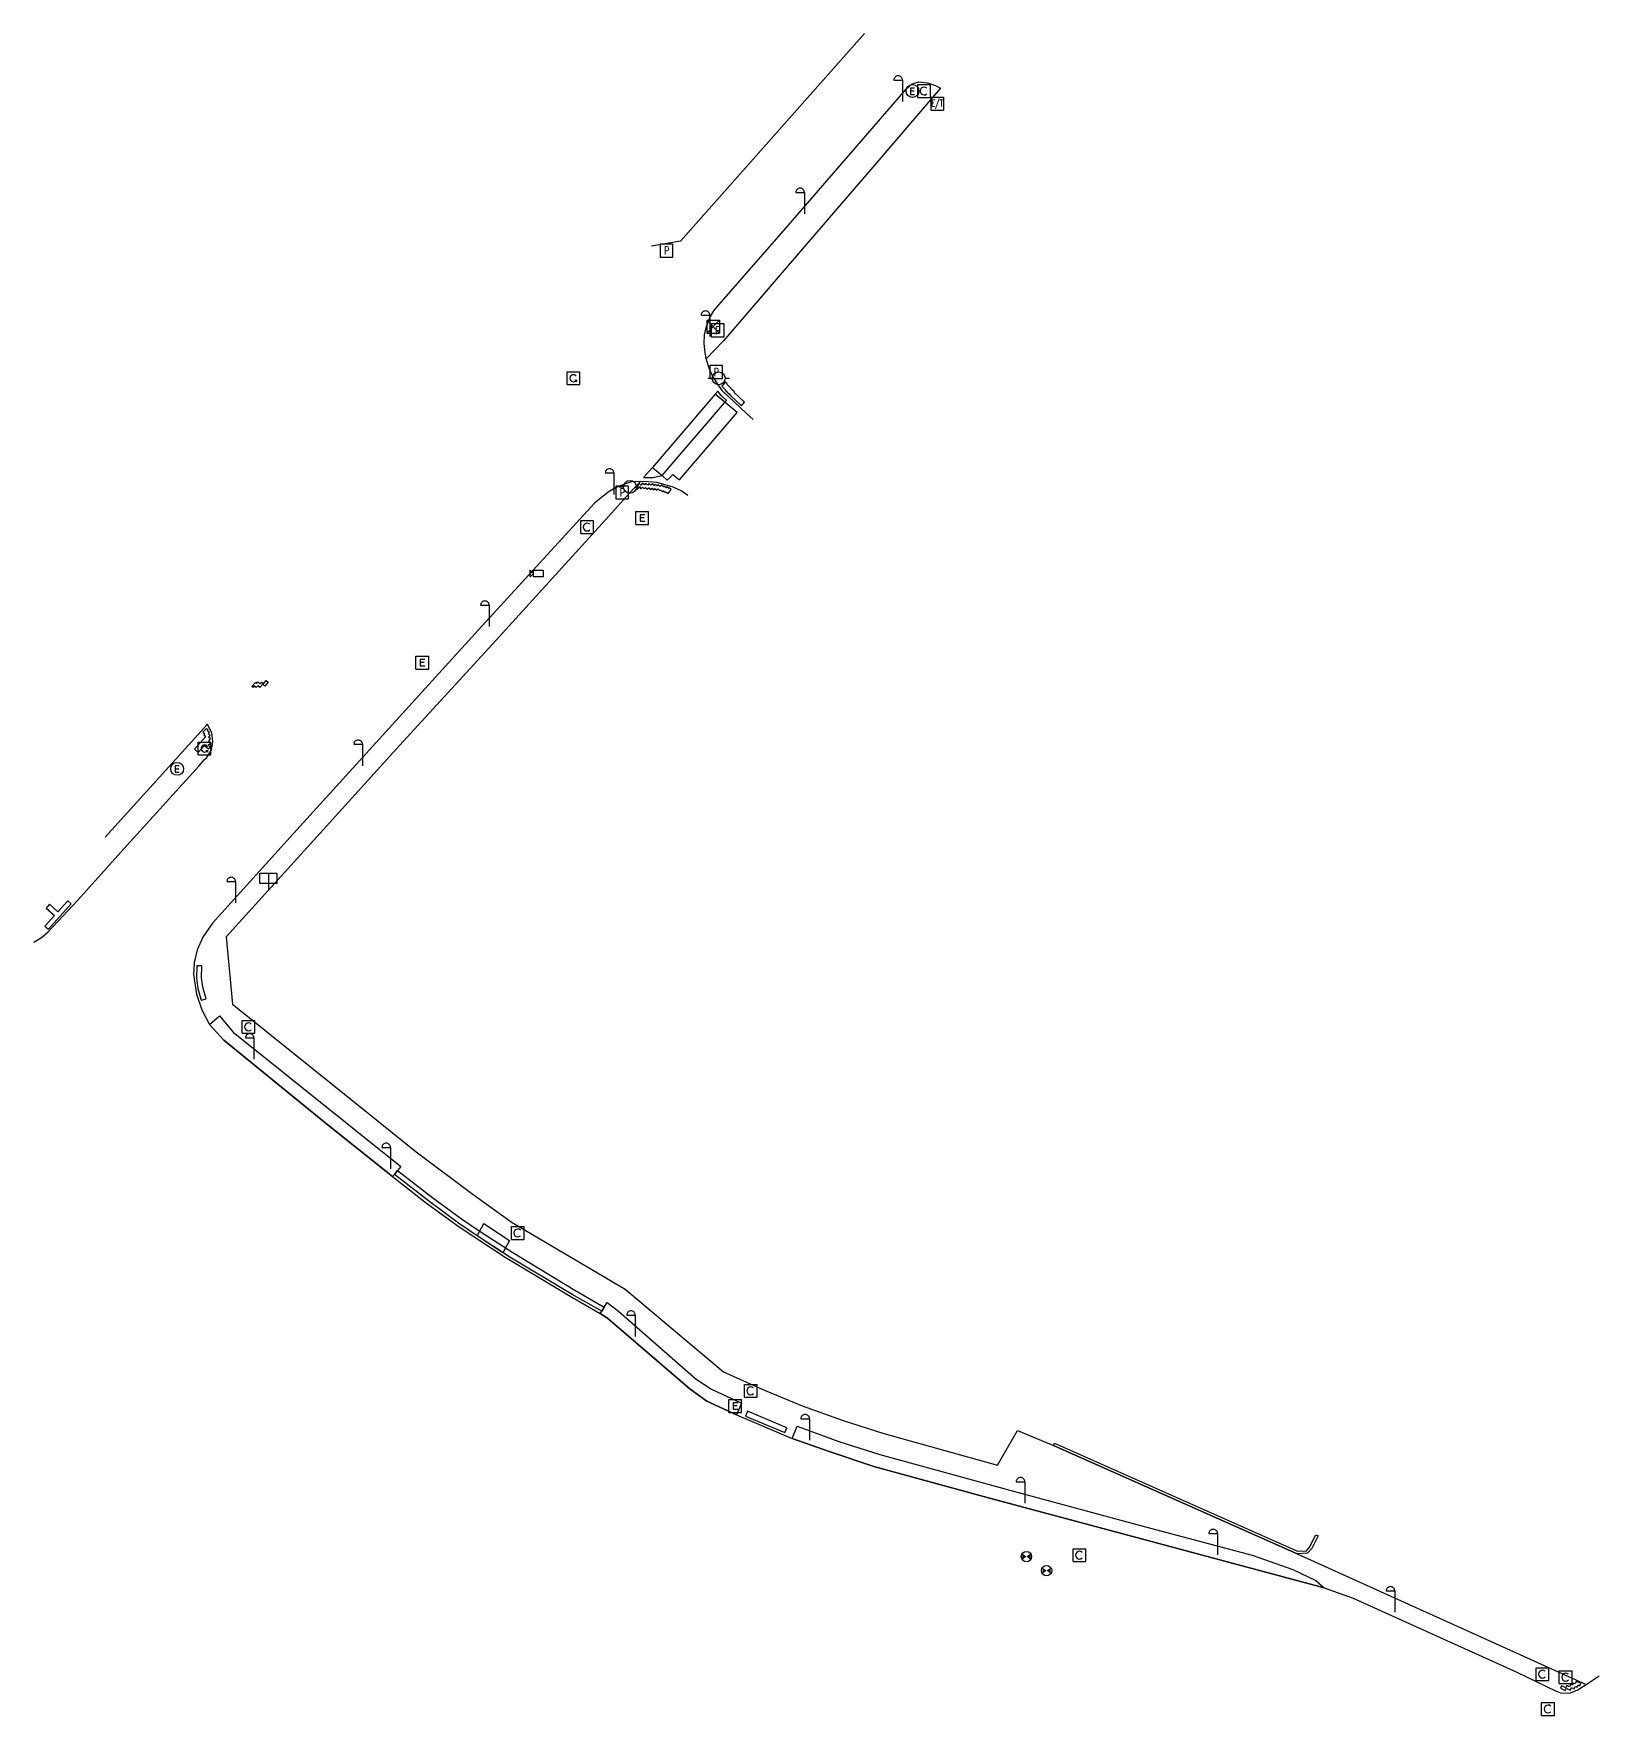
# Model space of a CAD drawing. Header units: millimetres. Extents: x 185651 to 186065, y 561674 to 561940.
# Drawn here: x 185651 to 185833.9, y 561743.2 to 561939.7 of the extents above; entities that cross this region are included whole.
import ezdxf
from ezdxf.enums import TextEntityAlignment as Align

# ---------------------------------------------------------------- set-up
doc = ezdxf.new("R2010")
doc.units = ezdxf.units.MM
for name, color, linetype in [('.F도로', 1, 'Continuous'), ('.F미끄럼방지', 105, 'Continuous'), ('.F버스정류장', 7, 'Continuous'), ('.F옹벽', 7, 'Continuous'), ('.F인도', 1, 'Continuous'), ('.F장편', 4, 'Continuous'), ('.F턱낮춤', 6, 'Continuous'), ('.F화단', 3, 'Continuous'), ('.F횡단보도', 7, 'Continuous'), ('CCTV', 7, 'Continuous'), ('가로등', 7, 'Continuous'), ('가스맨홀', 1, 'Continuous'), ('경찰맨홀', 1, 'Continuous'), ('맨홀전기', 1, 'Continuous'), ('맨홀제수변', 5, 'Continuous'), ('맨홀통신선', 3, 'Continuous'), ('변압기', 1, 'Continuous'), ('신호등', 1, 'Continuous'), ('신호등제어기', 3, 'Continuous'), ('안내표지', 7, 'Continuous'), ('전기맨홀', 1, 'Continuous'), ('전력주', 7, 'Continuous'), ('통신맨홀', 3, 'Continuous')]:
    doc.layers.add(name, color=color, linetype=linetype)
doc.styles.add('GHS', font='ROMANS', dxfattribs={"bigfont": 'ngsw.shx'})

# ---------------------------------------------------------------- blocks, each defined once
blk = doc.blocks.new('가로등')
at = {"layer": '가로등'}
for p, q in [((-1, 2.5), (0, 2.5)), ((0, 2.5), (0, 0))]:
    blk.add_line(p, q, dxfattribs=at)
at = {"layer": '가로등', "flags": 128}
blk.add_lwpolyline([(0, 2.5, 0.098), (-0.038, 2.691, 0.098), (-0.146, 2.854, 0.098), (-0.309, 2.962, 0.098), (-0.5, 3, 0.098), (-0.691, 2.962, 0.098), (-0.854, 2.854, 0.098), (-0.962, 2.691, 0.098), (-1, 2.5, 0.098)], format="xyb", dxfattribs=at)
blk = doc.blocks.new('맨홀전기')
at = {"layer": '맨홀전기', "flags": 128}
for points in [[(-0.75, -0.75), (-0.75, 0.75)], [(-0.75, 0.75), (0.75, 0.75)], [(0.296, 0.374), (-0.228, 0.374), (-0.228, -0.368), (0.302, -0.368)], [(0.228, 0), (-0.228, 0)], [(0.75, -0.75), (0.75, 0.75)], [(-0.75, -0.75), (0.75, -0.75)]]:
    blk.add_lwpolyline(points, dxfattribs=at)
blk = doc.blocks.new('맨홀통신선')
at = {"layer": '맨홀통신선', "color": 5, "flags": 128}
for points in [[(-0.75, 0.75), (0.75, 0.75)], [(-0.75, -0.75), (-0.75, 0.75)], [(0.75, -0.75), (0.75, 0.75)], [(-0.75, -0.75), (0.75, -0.75)]]:
    blk.add_lwpolyline(points, dxfattribs=at)
at = {"layer": '맨홀통신선', "color": 5}
blk.add_arc((0, 0), 0.458, 45.884, 314.116, dxfattribs=at)
blk = doc.blocks.new('맨홀제수변')
at = {"layer": '맨홀제수변'}
blk.add_circle((0, 0), 0.6, dxfattribs=at)
blk.add_solid([(-0.48, 0.36), (-0.48, -0.36), (0.48, -0.36), (0.48, 0.36)], dxfattribs=at)
blk = doc.blocks.new('안내표지')
at = {"layer": '안내표지', "flags": 128}
for points in [[(-1, 2), (1, 2), (1, 0.8), (-1, 0.8), (-1, 2)], [(0, 2), (0, 0)]]:
    blk.add_lwpolyline(points, dxfattribs=at)
blk = doc.blocks.new('CCTV')
at = {"layer": 'CCTV'}
for points in [[(-0.9375, 0.375), (-0.5625, 0), (-0.9375, -0.375)], [(-0.5625, 0.375), (0.5625, 0.375), (0.5625, -0.375), (-0.5625, -0.375)]]:
    blk.add_lwpolyline(points, close=True, dxfattribs=at)
blk = doc.blocks.new('통신맨홀')
at = {"layer": '통신맨홀', "color": 5, "flags": 128}
for points in [[(-0.75, -0.75), (-0.75, 0.75)], [(-0.75, 0.75), (0.75, 0.75)], [(0.75, -0.75), (0.75, 0.75)], [(-0.75, -0.75), (0.75, -0.75)]]:
    blk.add_lwpolyline(points, dxfattribs=at)
at = {"layer": '통신맨홀', "color": 5}
blk.add_arc((0, 0), 0.458, 45.884, 314.116, dxfattribs=at)
blk = doc.blocks.new('신호등')
at = {"layer": '신호등', "flags": 128}
for points in [[(-1.25, 0), (-0.75, 0)], [(0.75, 0), (1.25, 0)]]:
    blk.add_lwpolyline(points, dxfattribs=at)
at = {"layer": '신호등'}
blk.add_circle((0, 0), 0.75, dxfattribs=at)
blk = doc.blocks.new('경찰맨홀')
at = {"layer": '경찰맨홀'}
blk.add_lwpolyline([(-0.77, -0.75), (0.73, -0.75), (0.73, 0.75), (-0.77, 0.75)], close=True, dxfattribs=at)
at = {"layer": '경찰맨홀', "style": 'GHS', "width": 0.7}
blk.add_text('P', height=0.935, dxfattribs=at).set_placement((0, 0), align=Align.MIDDLE)
blk = doc.blocks.new('전기맨홀')
at = {"layer": '전기맨홀', "flags": 128}
for points in [[(-0.75, -0.75), (-0.75, 0.75)], [(-0.75, 0.75), (0.75, 0.75)], [(0.296, 0.374), (-0.228, 0.374), (-0.228, -0.368), (0.302, -0.368)], [(0.228, 0), (-0.228, 0)], [(0.75, -0.75), (0.75, 0.75)], [(-0.75, -0.75), (0.75, -0.75)]]:
    blk.add_lwpolyline(points, dxfattribs=at)
blk = doc.blocks.new('변압기')
at = {"layer": '변압기'}
for points in [[(-0.75, 0.75), (0.75, 0.75)], [(-0.75, 0.75), (-0.75, -0.75)], [(0.75, 0.75), (0.75, -0.75)], [(-0.75, -0.75), (0.75, -0.75)]]:
    blk.add_lwpolyline(points, dxfattribs=at)
at = {"layer": '변압기', "style": 'GHS', "width": 0.7}
blk.add_text('E/T', height=0.8, dxfattribs=at).set_placement((0, 0), align=Align.MIDDLE)
blk = doc.blocks.new('전력주')
at = {"layer": '전력주', "flags": 128}
for points in [[(0.249, 0.336), (-0.249, 0.336), (-0.249, -0.386), (0.249, -0.386)], [(0.187, -0.025), (-0.249, -0.025)]]:
    blk.add_lwpolyline(points, dxfattribs=at)
at = {"layer": '전력주'}
blk.add_circle((0, 0), 0.75, dxfattribs=at)
blk = doc.blocks.new('신호등제어기')
at = {"layer": '신호등제어기', "color": 5}
for points in [[(0.75, 0.75), (-0.75, -0.75)], [(-0.75, 0.75), (0.75, -0.75)], [(-0.75, 0.75), (0.75, 0.75)], [(-0.75, 0.75), (-0.75, -0.75)], [(0.75, 0.75), (0.75, -0.75)], [(-0.75, -0.75), (0.75, -0.75)]]:
    blk.add_lwpolyline(points, dxfattribs=at)
blk = doc.blocks.new('가스맨홀')
at = {"layer": '가스맨홀', "flags": 128}
for points in [[(-0.75, -0.75), (-0.75, 0.75)], [(-0.75, 0.75), (0.75, 0.75)], [(0.75, -0.75), (0.75, 0.75)], [(-0.75, -0.75), (0.75, -0.75)], [(0.147, -0.231), (0.337, -0.237), (0.337, -0.43)], [(0.337, -0.237), (0.432, -0.237)]]:
    blk.add_lwpolyline(points, dxfattribs=at)
at = {"layer": '가스맨홀'}
blk.add_arc((0, 0), 0.412, 35.059, 324.941, dxfattribs=at)

msp = doc.modelspace()

# ---------------------------------------------------------------- linework, layer by layer
at = {"layer": '.F도로'}
for points in [[(185748.01, 561939.72), (185735.01, 561925.06), (185726.53, 561915.49), (185723.13, 561914.89)], [(185756.9, 561933.35), (185749.22, 561924.39), (185741.23, 561915.11), (185731.54, 561903.84), (185729.51, 561901.71), (185729.56, 561901.52), (185729.87, 561900.56), (185730.27, 561899.69), (185730.79, 561898.81), (185731.39, 561897.98), (185732.11, 561897.32), (185734.23, 561895.34), (185735.02, 561894.62)], [(185727.36, 561885.76), (185726.59, 561886.29), (185725.68, 561886.72), (185724.72, 561887.01), (185723.76, 561887.28), (185722.78, 561887.37), (185721.84, 561887.38), (185720.52, 561885.98), (185718.13, 561883.36), (185704.54, 561868.39), (185693.7, 561856.54), (185682.9, 561844.62), (185673.44, 561834.2), (185674.19, 561826.32), (185688.04, 561815.18), (185695.62, 561809.09), (185702.28, 561804.09), (185706.84, 561800.82), (185720.04, 561793.02), (185731.53, 561783.36), (185736.14, 561781.32), (185740.74, 561779.41), (185745.52, 561777.7), (185750.28, 561776.18), (185763.56, 561772.49), (185765.88, 561776.52), (185770.11, 561774.77), (185798.55, 561762.11), (185800.54, 561761.21), (185832.34, 561746.83)], [(185671.25, 561859.05), (185659.31, 561845.83)]]:
    msp.add_lwpolyline(points, dxfattribs=at)
at = {"layer": '.F미끄럼방지', "color": 5}
msp.add_lwpolyline([(185731.91, 561896.86), (185731.26, 561897.45), (185730.89, 561897.94), (185730.58, 561897.61), (185723.24, 561889.04), (185722.21, 561887.87), (185723.28, 561887.85), (185724.36, 561888.11), (185731.91, 561896.86)], dxfattribs=at)
at = {"layer": '.F버스정류장'}
msp.add_lwpolyline([(185706.56, 561798.72), (185705.77, 561797.27), (185702.77, 561799.26), (185703.56, 561800.72)], close=True, dxfattribs=at)
at = {"layer": '.F옹벽'}
msp.add_lwpolyline([(185770.11, 561774.77), (185770.23, 561775.04), (185798.6, 561762.41), (185799.64, 561762.48), (185800.02, 561762.91), (185800.73, 561764.35), (185801, 561764.22), (185800.27, 561762.74), (185799.78, 561762.19), (185798.55, 561762.11)], close=True, dxfattribs=at)
at = {"layer": '.F인도'}
for points in [[(185729.51, 561901.71), (185729.39, 561902.47), (185729.28, 561903.5), (185729.31, 561904.52), (185729.55, 561905.52), (185729.92, 561906.48), (185730.42, 561907.33), (185730.75, 561907.75), (185739.09, 561917.29), (185746.92, 561926.35), (185752.84, 561933.2), (185753.6, 561933.84), (185754.36, 561934.07), (185755.36, 561933.97), (185756.3, 561933.65), (185756.9, 561933.35)], [(185721.84, 561887.38), (185720.79, 561887.36), (185719.85, 561887.06), (185718.92, 561886.64), (185718.05, 561886.13), (185717.24, 561885.5), (185716.48, 561884.88), (185702.94, 561870.05), (185692.1, 561858.16), (185681.3, 561846.27), (185671.83, 561835.81), (185670.71, 561834.17), (185670.06, 561832.66), (185669.72, 561831.15), (185669.64, 561829.8), (185669.98, 561827.49), (185670.61, 561825.65), (185671.5, 561823.94), (185673.16, 561822.11), (185685.16, 561812.35), (185692.87, 561806.2), (185696.85, 561803.09), (185700.51, 561800.44), (185701.6, 561799.7), (185706.04, 561796.76), (185713.64, 561792.2), (185717.13, 561790.19), (185717.98, 561789.64), (185727.63, 561781.36), (185729.58, 561779.96), (185733.07, 561778.34), (185739.58, 561775.59), (185743.99, 561774.04), (185749.11, 561772.31), (185762.78, 561768.57), (185780.38, 561763.87), (185801.72, 561758.13), (185805.1, 561756.92), (185824.24, 561748.3), (185828.76, 561746.11), (185829.32, 561745.88), (185830.37, 561745.85), (185831.29, 561746.17), (185832.34, 561746.83), (185833.84, 561747.85)], [(185650.98, 561833.58), (185651.87, 561834.11), (185652.62, 561834.76), (185656.13, 561838.49), (185661.47, 561844.46), (185670.23, 561854.12), (185670.93, 561854.9), (185671.17, 561855.13), (185671.73, 561856.03), (185671.89, 561857.02), (185671.78, 561857.99), (185671.25, 561859.05)], [(185743.99, 561774.04), (185749.11, 561772.31), (185762.78, 561768.57), (185780.38, 561763.87)]]:
    msp.add_lwpolyline(points, dxfattribs=at)
at = {"layer": '.F장편', "color": 5}
for points in [[(185733.63, 561896.23), (185734, 561896.65), (185732.77, 561897.81), (185732.81, 561897.85), (185732.59, 561898.06), (185732.61, 561898.07), (185732.38, 561898.28), (185732.39, 561898.3), (185732.15, 561898.52), (185732.17, 561898.54), (185731.94, 561898.76), (185731.97, 561898.79), (185731.75, 561898.99), (185731.33, 561898.53), (185731.55, 561898.33), (185731.54, 561898.32), (185731.77, 561898.1), (185731.74, 561898.08), (185731.99, 561897.85), (185731.98, 561897.83), (185732.2, 561897.63), (185732.19, 561897.62), (185732.41, 561897.41), (185732.39, 561897.4), (185733.63, 561896.23)], [(185721.69, 561887.15), (185721.29, 561886.7), (185721.51, 561886.5), (185721.71, 561886.72), (185721.9, 561886.54), (185722.07, 561886.73), (185722.29, 561886.53), (185722.44, 561886.71), (185722.67, 561886.5), (185722.81, 561886.67), (185723.05, 561886.46), (185723.18, 561886.61), (185723.4, 561886.42), (185723.54, 561886.57), (185723.76, 561886.37), (185723.89, 561886.52), (185724.12, 561886.31), (185724.2, 561886.41), (185724.43, 561886.21), (185724.52, 561886.31), (185724.76, 561886.11), (185724.82, 561886.19), (185725.06, 561885.99), (185725.44, 561886.45), (185725.21, 561886.64), (185725.15, 561886.56), (185724.92, 561886.76), (185724.83, 561886.66), (185724.61, 561886.86), (185724.52, 561886.76), (185724.29, 561886.96), (185724.16, 561886.82), (185723.93, 561887.02), (185723.8, 561886.87), (185723.57, 561887.06), (185723.44, 561886.92), (185723.21, 561887.11), (185723.07, 561886.95), (185722.85, 561887.15), (185722.69, 561886.98), (185722.46, 561887.18), (185722.3, 561886.99), (185722.08, 561887.19), (185721.88, 561886.97), (185721.69, 561887.15)], [(185677.96, 561863.48), (185677.73, 561863.7), (185677.38, 561863.31), (185677.14, 561863.54), (185676.95, 561863.33), (185676.73, 561863.52), (185676.58, 561863.34), (185676.46, 561863.44), (185676.86, 561863.91), (185676.98, 561863.8), (185677.14, 561863.98), (185677.38, 561863.76), (185677.56, 561863.96), (185677.81, 561863.76), (185678.11, 561864.14), (185678.35, 561863.95), (185677.96, 561863.48)], [(185669.73, 561856.12), (185670.18, 561855.74), (185670.91, 561856.55), (185671.37, 561856.15), (185671.57, 561856.35), (185671.34, 561856.57), (185671.64, 561856.88), (185671.4, 561857.1), (185671.6, 561857.33), (185671.38, 561857.52), (185671.56, 561857.72), (185671.36, 561857.91), (185671.48, 561858.05), (185671.27, 561858.24), (185671.35, 561858.34), (185671.13, 561858.54), (185670.73, 561858.1), (185670.94, 561857.9), (185670.85, 561857.81), (185671.08, 561857.6), (185669.73, 561856.12)], [(185655.34, 561838.05), (185654.93, 561838.39), (185653.78, 561837.13), (185652.8, 561838.01), (185652.41, 561837.55), (185653.37, 561836.68), (185652.26, 561835.46), (185652.67, 561835.11), (185655.34, 561838.05)]]:
    msp.add_lwpolyline(points, dxfattribs=at)
for points in [[(185670.59, 561830.82), (185670.27, 561830.81), (185670, 561830.8), (185669.98, 561829.4), (185670.12, 561828.18), (185670.51, 561826.8), (185670.82, 561826.89), (185671.1, 561826.96), (185670.73, 561828.31), (185670.58, 561829.41)], [(185717.32, 561790.45), (185713.87, 561792.41), (185706.6, 561796.79), (185702.77, 561799.26), (185700.6, 561800.76), (185697.22, 561803.23), (185693.09, 561806.44), (185693.47, 561806.9), (185697.58, 561803.71), (185700.94, 561801.25), (185703.1, 561799.76), (185706.92, 561797.3), (185714.18, 561792.93), (185717.61, 561790.95)], [(185734.34, 561778.78), (185734.11, 561778.21), (185738.72, 561776.27), (185738.96, 561776.82)], [(185831.14, 561747.21), (185831.03, 561746.93), (185830.82, 561747.01), (185830.72, 561746.76), (185830.49, 561746.85), (185830.37, 561746.59), (185830.08, 561746.72), (185829.95, 561746.45), (185829.46, 561746.68), (185829.33, 561746.41), (185829.88, 561746.15), (185830, 561746.43), (185830.5, 561746.2), (185830.61, 561746.48), (185830.94, 561746.35), (185831.04, 561746.61), (185831.27, 561746.52), (185831.38, 561746.79), (185831.59, 561746.71), (185831.7, 561746.99)]]:
    msp.add_lwpolyline(points, close=True, dxfattribs=at)
at = {"layer": '.F턱낮춤', "const_width": 0.05}
for points in [[(185729.56, 561901.52), (185729.87, 561900.56), (185730.27, 561899.69), (185730.79, 561898.81), (185731.39, 561897.98), (185732.11, 561897.32), (185734.23, 561895.34), (185735.02, 561894.62)], [(185727.36, 561885.76), (185726.59, 561886.29), (185725.68, 561886.72), (185724.72, 561887.01), (185723.76, 561887.28), (185722.78, 561887.37), (185721.84, 561887.38), (185720.79, 561887.36), (185719.85, 561887.06)], [(185670.23, 561854.12), (185670.93, 561854.9), (185671.17, 561855.13), (185671.73, 561856.03), (185671.89, 561857.02), (185671.78, 561857.99), (185671.25, 561859.05)], [(185656.13, 561838.49), (185652.62, 561834.76), (185651.87, 561834.11), (185650.98, 561833.58)], [(185828.76, 561746.11), (185829.32, 561745.88), (185830.37, 561745.85), (185831.29, 561746.17), (185832.34, 561746.83), (185833.84, 561747.85)]]:
    msp.add_lwpolyline(points, dxfattribs=at)
at = {"layer": '.F턱낮춤'}
msp.add_lwpolyline([(185671.56, 561857.72), (185671.38, 561857.52)], dxfattribs=at)
at = {"layer": '.F화단', "color": 30}
for points in [[(185671.5, 561823.94), (185672.67, 561824.98), (185674.27, 561823.07), (185693.83, 561807.37), (185693.47, 561806.9), (185693.09, 561806.44), (185692.87, 561806.2), (185685.16, 561812.35), (185673.16, 561822.11)], [(185733.07, 561778.34), (185729.58, 561779.96), (185727.63, 561781.36), (185717.98, 561789.64), (185717.13, 561790.19), (185717.32, 561790.45), (185717.61, 561790.95), (185717.97, 561791.46), (185719.29, 561790.48), (185728.35, 561782.52), (185730.14, 561781.35), (185733.64, 561779.71)], [(185739.58, 561775.59), (185740.13, 561777.01), (185745.03, 561775.24), (185749.81, 561773.71), (185765.41, 561769.42), (185780.86, 561765.27), (185793.29, 561761.94), (185798.04, 561760.27), (185800.74, 561758.98), (185801.72, 561758.13), (185780.38, 561763.87), (185762.78, 561768.57), (185749.11, 561772.31), (185743.99, 561774.04)]]:
    msp.add_lwpolyline(points, close=True, dxfattribs=at)
at = {"layer": '.F횡단보도'}
msp.add_lwpolyline([(185724.36, 561888.11), (185724.98, 561887.55), (185725.63, 561888.21), (185726.39, 561887.57), (185733.12, 561895.45), (185730.58, 561897.61), (185723.24, 561889.04)], close=True, dxfattribs=at)

# ---------------------------------------------------------------- block references
at = {"layer": 'CCTV'}
msp.add_blockref('CCTV', (185709.9, 561876.65), dxfattribs=at)
at = {"layer": '가로등'}
for p in [(185752.45, 561931.79), (185740.99, 561918.66), (185729.94, 561904.32), (185718.73, 561885.89), (185704.17, 561870.44), (185689.37, 561854.19), (185674.53, 561838.15), (185676.69, 561819.89), (185692.64, 561807.09), (185721.24, 561787.51), (185741.58, 561775.4), (185766.74, 561768.03), (185789.25, 561761.98), (185809.96, 561755.28)]:
    msp.add_blockref('가로등', p, dxfattribs=at)
at = {"layer": '가스맨홀'}
for p in [(185714.01, 561899.46), (185670.92, 561856.2)]:
    msp.add_blockref('가스맨홀', p, dxfattribs=at)
at = {"layer": '경찰맨홀'}
for p in [(185724.91, 561914.37), (185730.88, 561905.05), (185730.71, 561900.18), (185719.73, 561886.1)]:
    msp.add_blockref('경찰맨홀', p, dxfattribs=at)
at = {"layer": '맨홀전기'}
msp.add_blockref('맨홀전기', (185732.91, 561779.39), dxfattribs=at)
at = {"layer": '맨홀제수변'}
for p in [(185766.93, 561761.79), (185769.29, 561760.15)]:
    msp.add_blockref('맨홀제수변', p, dxfattribs=at)
at = {"layer": '맨홀통신선', "color": 5}
for p in [(185676.06, 561823.68), (185707.51, 561799.6), (185734.73, 561781.16), (185773.14, 561761.96), (185827.23, 561748.06), (185829.93, 561747.71), (185827.87, 561743.99)]:
    msp.add_blockref('맨홀통신선', p, dxfattribs=at)
at = {"layer": '변압기'}
msp.add_blockref('변압기', (185756.5, 561931.54), dxfattribs=at)
at = {"layer": '신호등'}
for p in [(185730.98, 561899.45), (185720.62, 561886.77)]:
    msp.add_blockref('신호등', p, dxfattribs=at)
at = {"layer": '신호등제어기', "color": 5}
msp.add_blockref('신호등제어기', (185730.33, 561905.48), dxfattribs=at)
at = {"layer": '안내표지'}
msp.add_blockref('안내표지', (185678.38, 561839.62), dxfattribs=at)
at = {"layer": '전기맨홀'}
for p in [(185722.04, 561883.13), (185696.35, 561866.23)]:
    msp.add_blockref('전기맨홀', p, dxfattribs=at)
at = {"layer": '전력주'}
for p in [(185753.62, 561933.01), (185667.72, 561853.82)]:
    msp.add_blockref('전력주', p, dxfattribs=at)
at = {"layer": '통신맨홀', "color": 5}
for p in [(185754.98, 561933.01), (185715.62, 561882.07)]:
    msp.add_blockref('통신맨홀', p, dxfattribs=at)

doc.saveas('drawing.dxf')
